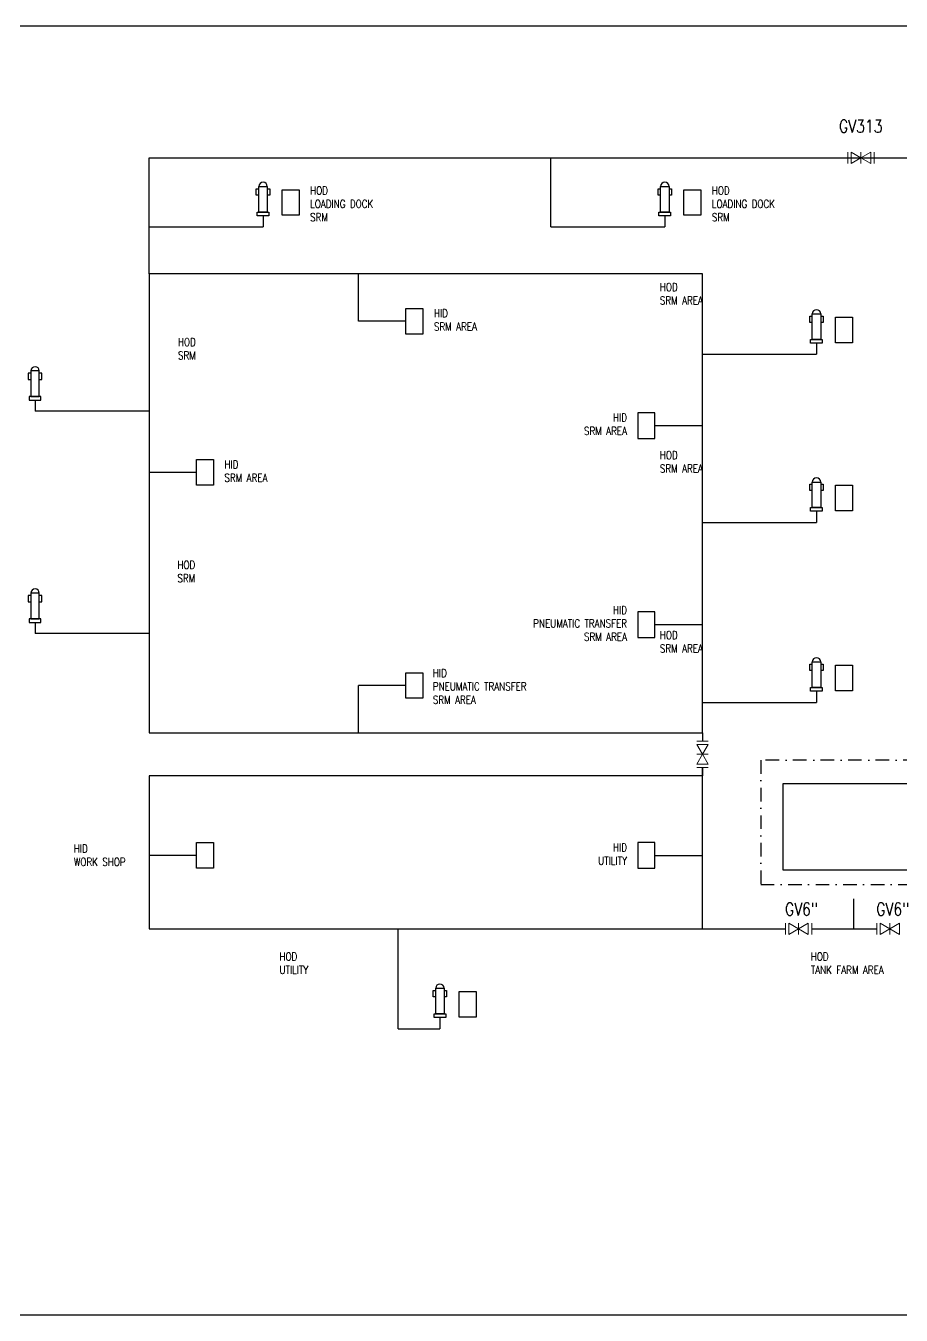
# Model space of a CAD drawing. Extents: x -29512 to 147477, y -5232 to 39709.
# Drawn here: x 139649.9 to 139855.1, y 8628.5 to 8930.7 of the extents above; entities that cross this region are included whole.
import ezdxf

# ---------------------------------------------------------------- set-up
doc = ezdxf.new("R2010")
doc.units = 0
doc.linetypes.add('DASHDOT', pattern=[25.4, 12.7, -6.35, 0, -6.35])
doc.layers.get('0').update_dxf_attribs({"linetype": 'CONTINUOUS'})
for name, color, linetype, lineweight in [('DIMENSI', 20, 'CONTINUOUS', 9), ('FITTING', 7, 'CONTINUOUS', 13), ('TAG', 140, 'CONTINUOUS', 13)]:
    doc.layers.add(name, color=color, linetype=linetype, lineweight=lineweight)
doc.layers.add('DIMENSION', color=3, linetype='CONTINUOUS')
doc.styles.add('Romans100', font='romans.shx', dxfattribs={"width": 0.8, "height": 200})

msp = doc.modelspace()

# ---------------------------------------------------------------- linework, layer by layer
at = {"color": 1}
for p, q in [((139678.7924, 8872.5012), (139678.7924, 8899.7338)), ((139678.7924, 8899.7338), (140005.1376, 8899.7338)), ((139772.9661, 8883.5257), (139772.9661, 8899.7338)), ((139705.5186, 8886.1537), (139705.5186, 8883.5257)), ((139799.6924, 8886.1537), (139799.6924, 8883.5257)), ((139678.7924, 8883.5257), (139705.5186, 8883.5257)), ((139772.9661, 8883.5257), (139799.6924, 8883.5257)), ((139727.9042, 8861.4352), (139727.9042, 8872.5012)), ((139739.02, 8861.4352), (139727.9042, 8861.4352)), ((139835.2501, 8856.3056), (139835.2501, 8853.6776)), ((139808.5238, 8853.6776), (139835.2501, 8853.6776)), ((139652.0661, 8842.9479), (139652.0661, 8840.3199)), ((139678.7924, 8840.3199), (139652.0661, 8840.3199)), ((139797.4079, 8836.9847), (139808.5238, 8836.9847)), ((139689.9083, 8826.0133), (139678.7924, 8826.0133)), ((139835.2501, 8816.9165), (139835.2501, 8814.2885)), ((139808.5238, 8814.2885), (139835.2501, 8814.2885)), ((139652.0661, 8790.868), (139652.0661, 8788.24)), ((139797.4079, 8790.3346), (139808.5238, 8790.3346)), ((139678.7924, 8788.24), (139652.0661, 8788.24)), ((139739.02, 8776.0803), (139727.9042, 8776.0803)), ((139727.9042, 8765.0143), (139727.9042, 8776.0803)), ((139835.2501, 8774.7527), (139835.2501, 8772.1247)), ((139808.5238, 8772.1247), (139835.2501, 8772.1247)), ((139808.5238, 8765.0143), (139808.5238, 8763.0429)), ((139808.5238, 8754.9516), (139808.5238, 8756.8914)), ((139808.5238, 8756.8914), (139808.5238, 8754.92)), ((139689.9083, 8736.27), (139678.7924, 8736.27)), ((139797.4079, 8736.27), (139808.5238, 8736.27)), ((139843.986, 8719.0373), (139843.986, 8726.1031)), ((139737.2087, 8695.6682), (139737.2087, 8719.0373)), ((139808.5238, 8719.0373), (139827.9868, 8719.0373)), ((139834.1384, 8719.0373), (139849.3751, 8719.0373)), ((139746.9928, 8698.2962), (139746.9928, 8695.6682)), ((139737.2087, 8695.6682), (139746.9928, 8695.6682))]:
    msp.add_line(p, q, dxfattribs=at)
for points in [[(139704.5186, 8890.9687), (139703.9456, 8890.9687), (139703.9456, 8892.4687), (139704.5186, 8892.4687)], [(139706.5186, 8892.4687), (139707.0916, 8892.4687), (139707.0916, 8890.9687), (139706.5186, 8890.9687)], [(139798.6924, 8890.9687), (139798.1194, 8890.9687), (139798.1194, 8892.4687), (139798.6924, 8892.4687)], [(139800.6924, 8892.4687), (139801.2654, 8892.4687), (139801.2654, 8890.9687), (139800.6924, 8890.9687)], [(139834.2501, 8861.1206), (139833.6771, 8861.1206), (139833.6771, 8862.6206), (139834.2501, 8862.6206)], [(139836.2501, 8862.6206), (139836.8231, 8862.6206), (139836.8231, 8861.1206), (139836.2501, 8861.1206)], [(139651.0661, 8849.2629), (139650.4931, 8849.2629), (139650.4931, 8847.7629), (139651.0661, 8847.7629)], [(139653.0661, 8847.7629), (139653.6391, 8847.7629), (139653.6391, 8849.2629), (139653.0661, 8849.2629)], [(139834.2501, 8821.7315), (139833.6771, 8821.7315), (139833.6771, 8823.2315), (139834.2501, 8823.2315)], [(139836.2501, 8823.2315), (139836.8231, 8823.2315), (139836.8231, 8821.7315), (139836.2501, 8821.7315)], [(139651.0661, 8797.183), (139650.4931, 8797.183), (139650.4931, 8795.683), (139651.0661, 8795.683)], [(139653.0661, 8795.683), (139653.6391, 8795.683), (139653.6391, 8797.183), (139653.0661, 8797.183)], [(139834.2501, 8779.5677), (139833.6771, 8779.5677), (139833.6771, 8781.0677), (139834.2501, 8781.0677)], [(139836.2501, 8781.0677), (139836.8231, 8781.0677), (139836.8231, 8779.5677), (139836.2501, 8779.5677)], [(139745.9928, 8703.1112), (139745.4198, 8703.1112), (139745.4198, 8704.6112), (139745.9928, 8704.6112)], [(139747.9928, 8704.6112), (139748.5658, 8704.6112), (139748.5658, 8703.1112), (139747.9928, 8703.1112)]]:
    msp.add_lwpolyline(points, dxfattribs=at)
for points in [[(139704.5186, 8892.9847), (139706.5186, 8892.9847), (139706.5186, 8886.9847), (139704.5186, 8886.9847)], [(139710.0026, 8892.2487), (139714.0026, 8892.2487), (139714.0026, 8886.2487), (139710.0026, 8886.2487)], [(139798.6924, 8892.9847), (139800.6924, 8892.9847), (139800.6924, 8886.9847), (139798.6924, 8886.9847)], [(139804.1764, 8892.2487), (139808.1764, 8892.2487), (139808.1764, 8886.2487), (139804.1764, 8886.2487)], [(139704.1511, 8886.9847), (139706.8861, 8886.9847), (139706.8861, 8886.1537), (139704.1511, 8886.1537)], [(139798.3249, 8886.9847), (139801.0599, 8886.9847), (139801.0599, 8886.1537), (139798.3249, 8886.1537)], [(139739.02, 8864.4352), (139743.02, 8864.4352), (139743.02, 8858.4352), (139739.02, 8858.4352)], [(139834.2501, 8863.1366), (139836.2501, 8863.1366), (139836.2501, 8857.1366), (139834.2501, 8857.1366)], [(139839.7341, 8862.4006), (139843.7341, 8862.4006), (139843.7341, 8856.4006), (139839.7341, 8856.4006)], [(139833.8826, 8857.1366), (139836.6176, 8857.1366), (139836.6176, 8856.3056), (139833.8826, 8856.3056)], [(139653.0661, 8849.7789), (139651.0661, 8849.7789), (139651.0661, 8843.7789), (139653.0661, 8843.7789)], [(139653.4336, 8843.7789), (139650.6986, 8843.7789), (139650.6986, 8842.9479), (139653.4336, 8842.9479)], [(139797.4079, 8839.9847), (139793.4079, 8839.9847), (139793.4079, 8833.9847), (139797.4079, 8833.9847)], [(139689.9083, 8829.0133), (139693.9083, 8829.0133), (139693.9083, 8823.0133), (139689.9083, 8823.0133)], [(139834.2501, 8823.7475), (139836.2501, 8823.7475), (139836.2501, 8817.7475), (139834.2501, 8817.7475)], [(139839.7341, 8823.0115), (139843.7341, 8823.0115), (139843.7341, 8817.0115), (139839.7341, 8817.0115)], [(139833.8826, 8817.7475), (139836.6176, 8817.7475), (139836.6176, 8816.9165), (139833.8826, 8816.9165)], [(139653.0661, 8797.699), (139651.0661, 8797.699), (139651.0661, 8791.699), (139653.0661, 8791.699)], [(139653.4336, 8791.699), (139650.6986, 8791.699), (139650.6986, 8790.868), (139653.4336, 8790.868)], [(139797.4079, 8793.3346), (139793.4079, 8793.3346), (139793.4079, 8787.3346), (139797.4079, 8787.3346)], [(139834.2501, 8781.5837), (139836.2501, 8781.5837), (139836.2501, 8775.5837), (139834.2501, 8775.5837)], [(139839.7341, 8780.8477), (139843.7341, 8780.8477), (139843.7341, 8774.8477), (139839.7341, 8774.8477)], [(139739.02, 8779.0803), (139743.02, 8779.0803), (139743.02, 8773.0803), (139739.02, 8773.0803)], [(139833.8826, 8775.5837), (139836.6176, 8775.5837), (139836.6176, 8774.7527), (139833.8826, 8774.7527)], [(139689.9083, 8739.27), (139693.9083, 8739.27), (139693.9083, 8733.27), (139689.9083, 8733.27)], [(139797.4079, 8739.27), (139793.4079, 8739.27), (139793.4079, 8733.27), (139797.4079, 8733.27)], [(139745.9928, 8705.1272), (139747.9928, 8705.1272), (139747.9928, 8699.1272), (139745.9928, 8699.1272)], [(139751.4768, 8704.3912), (139755.4768, 8704.3912), (139755.4768, 8698.3912), (139751.4768, 8698.3912)], [(139745.6253, 8699.1272), (139748.3603, 8699.1272), (139748.3603, 8698.2962), (139745.6253, 8698.2962)]]:
    msp.add_lwpolyline(points, close=True, dxfattribs=at)
at = {"color": 1, "flags": 128}
for points in [[(139678.7924, 8872.5012), (139678.7924, 8765.0143), (139808.5238, 8765.0143), (139808.5238, 8872.5012)], [(139678.7924, 8754.92), (139678.7924, 8719.0373), (139808.5238, 8719.0373), (139808.5238, 8754.92)], [(139827.3992, 8752.9988), (139827.3992, 8732.8992), (139859.2236, 8732.8992), (139859.2236, 8752.9988)]]:
    msp.add_lwpolyline(points, close=True, dxfattribs=at)
at = {"color": 1}
for centre in [(139705.5186, 8892.9847), (139799.6924, 8892.9847), (139835.2501, 8863.1366), (139652.0661, 8849.7789), (139835.2501, 8823.7475), (139652.0661, 8797.699), (139835.2501, 8781.5837), (139746.9928, 8705.1272)]:
    msp.add_arc(centre, 1, 0, 180, dxfattribs=at)
at = {"layer": 'DIMENSION', "color": 6, "linetype": 'ByBlock', "ltscale": 0.5}
msp.add_lwpolyline([(140055.9452, 8628.5328), (139626.8315, 8628.5328), (139626.8315, 8930.6513), (140055.9452, 8930.6513)], close=True, dxfattribs=at)
at = {"layer": 'FITTING'}
for p, q in [((139842.6097, 8898.415), (139842.6097, 8901.0527)), ((139845.6855, 8898.415), (139845.6855, 8901.0527)), ((139848.7612, 8898.415), (139848.7612, 8901.0527)), ((139809.8427, 8763.0429), (139807.2049, 8763.0429)), ((139809.8427, 8759.9672), (139807.2049, 8759.9672)), ((139809.8427, 8756.8914), (139807.2049, 8756.8914)), ((139827.9868, 8717.7184), (139827.9868, 8720.3562)), ((139831.0626, 8717.7184), (139831.0626, 8720.3562)), ((139834.1384, 8717.7184), (139834.1384, 8720.3562)), ((139849.3751, 8717.7184), (139849.3751, 8720.3562)), ((139852.4509, 8717.7184), (139852.4509, 8720.3562))]:
    msp.add_line(p, q, dxfattribs=at)
for points in [[(139845.6855, 8899.7338), (139843.4011, 8898.415), (139843.4011, 8901.0527)], [(139845.6855, 8899.7338), (139847.9698, 8898.415), (139847.9698, 8901.0527)], [(139808.5238, 8759.9672), (139809.8427, 8762.2515), (139807.2049, 8762.2515)], [(139808.5238, 8759.9672), (139809.8427, 8757.6828), (139807.2049, 8757.6828)], [(139831.0626, 8719.0373), (139828.7782, 8717.7184), (139828.7782, 8720.3562)], [(139831.0626, 8719.0373), (139833.347, 8717.7184), (139833.347, 8720.3562)], [(139852.4509, 8719.0373), (139850.1665, 8717.7184), (139850.1665, 8720.3562)], [(139852.4509, 8719.0373), (139854.7352, 8717.7184), (139854.7352, 8720.3562)]]:
    msp.add_lwpolyline(points, close=True, dxfattribs=at)
at = {"layer": 'FITTING', "color": 6, "linetype": 'DASHDOT', "lineweight": 30, "ltscale": 0.25}
msp.add_lwpolyline([(139822.2001, 8758.5486), (139822.2001, 8729.4238), (139865.1817, 8729.4238), (139865.1817, 8758.5486)], close=True, dxfattribs=at)

# ---------------------------------------------------------------- texts
at = {"color": 6, "char_height": 1.875, "width": 82.527542, "style": 'Romans100'}
for s, insert, attachment_point in [('\\A1;HOD\\PLOADING DOCK\\PSRM}', (139810.7379, 8888.9195), 4), ('\\A1;HOD\\PSRM AREA}', (139798.5533, 8867.8672), 4), ('\\A1;HID\\PSRM AREA}', (139745.5816, 8861.7311), 4), ('\\A1;HOD\\PSRM}', (139689.756, 8854.9765), 6), ('\\A1;HID\\PSRM AREA}', (139790.8464, 8837.2806), 6), ('\\A1;HOD\\PSRM AREA}', (139798.5533, 8828.4781), 4), ('\\A1;HID\\PSRM AREA}', (139696.4698, 8826.3092), 4), ('\\A1;HOD\\PSRM}', (139689.6389, 8802.7795), 6), ('\\A1;HID\\PPNEUMATIC TRANSFER\\PSRM AREA}', (139790.8464, 8790.6304), 6), ('\\A1;HOD\\PSRM AREA}', (139798.5533, 8786.3142), 4), ('\\A1;HID\\PPNEUMATIC TRANSFER\\PSRM AREA}', (139745.3306, 8775.8639), 4), ('\\A1;HID\\PWORK SHOP}', (139661.161, 8736.3054), 4), ('\\A1;HID\\PUTILITY}', (139790.8464, 8736.5658), 6), ('\\A1;HOD\\PUTILITY}', (139709.3803, 8710.9964), 4), ('\\A1;HOD\\PTANK FARM AREA}', (139833.9381, 8710.9964), 4)]:
    msp.add_mtext(s, dxfattribs=dict(at, insert=insert, attachment_point=attachment_point))
at = {"layer": 'DIMENSI', "color": 6, "lineweight": 20, "insert": (139716.5642, 8888.9195), "char_height": 1.875, "width": 18.257368, "attachment_point": 4, "style": 'Romans100'}
msp.add_mtext('\\A1;HOD\\PLOADING DOCK\\PSRM}', dxfattribs=at)
at = {"layer": 'TAG', "char_height": 3, "width": 29.21179, "attachment_point": 5, "style": 'Romans100'}
for s, insert in [('GV313', (139845.6345, 8907.1172)), ('{GV6"}', (139831.7451, 8723.6835)), ('{GV6"}', (139853.1333, 8723.6835))]:
    msp.add_mtext(s, dxfattribs=dict(at, insert=insert))

doc.saveas('drawing.dxf')
